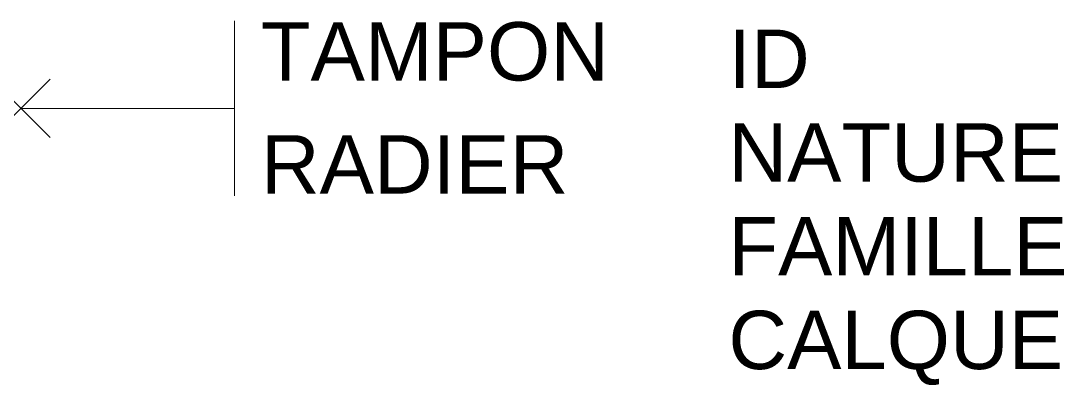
# Model space of a CAD drawing. Header units: metres. Extents: x 0 to 3.58, y -0.95 to 0.3.
import ezdxf
from ezdxf.enums import TextEntityAlignment as Align

# ---------------------------------------------------------------- set-up
doc = ezdxf.new("R2010")
doc.units = ezdxf.units.M
doc.header["$PDMODE"] = 3
doc.header["$PDSIZE"] = 0.1
doc.linetypes.add('Socle_Continu', pattern=[2.5, 2.5, 0])
doc.layers.add('EAUPL_SCI', color=5, linetype='Socle_Continu', lineweight=13, true_color=0x0000ff)
doc.styles.add('Reseaux', font='arial.ttf')
doc.styles.get("Standard").update_dxf_attribs({"font": 'arial.ttf'})

msp = doc.modelspace()

# ---------------------------------------------------------------- linework, layer by layer
at = {"layer": 'EAUPL_SCI', "linetype": 'Socle_Continu'}
msp.add_line((0.7333, 0), (0, 0), dxfattribs=at)
at = {"layer": 'EAUPL_SCI', "linetype": 'Socle_Continu', "flags": 128}
msp.add_lwpolyline([(0.7333, -0.3), (0.7333, 0.3)], dxfattribs=at)
at = {"layer": 'EAUPL_SCI', "linetype": 'Socle_Continu'}
msp.add_point((0, 0), dxfattribs=at)

# ---------------------------------------------------------------- texts
for tag, p in [('TAMPON', (0.8237, 0.1956)), ('RADIER', (0.8237, -0.192))]:
    msp.add_attdef(tag, text='00.00', height=0.2, dxfattribs=at).set_placement(p, align=Align.MIDDLE_LEFT)
at = {"layer": 'EAUPL_SCI', "linetype": 'Socle_Continu', "style": 'Reseaux', "flags": 9}
for tag, p, s in [('ID', (2.4283, 0.07), 'BP_2051'), ('NATURE', (2.4283, -0.2513), 'Cote regard EP (tampon, radier)')]:
    msp.add_attdef(tag, p, s, height=0.2, dxfattribs=at)
at = {"layer": 'EAUPL_SCI', "linetype": 'Socle_Continu', "flags": 9}
for tag, p, s in [('FAMILLE', (2.4283, -0.5726), 'Eau pluviale'), ('CALQUE', (2.4283, -0.8939), 'EAUPL_SCI')]:
    msp.add_attdef(tag, p, s, height=0.2, dxfattribs=at)

doc.saveas('drawing.dxf')
